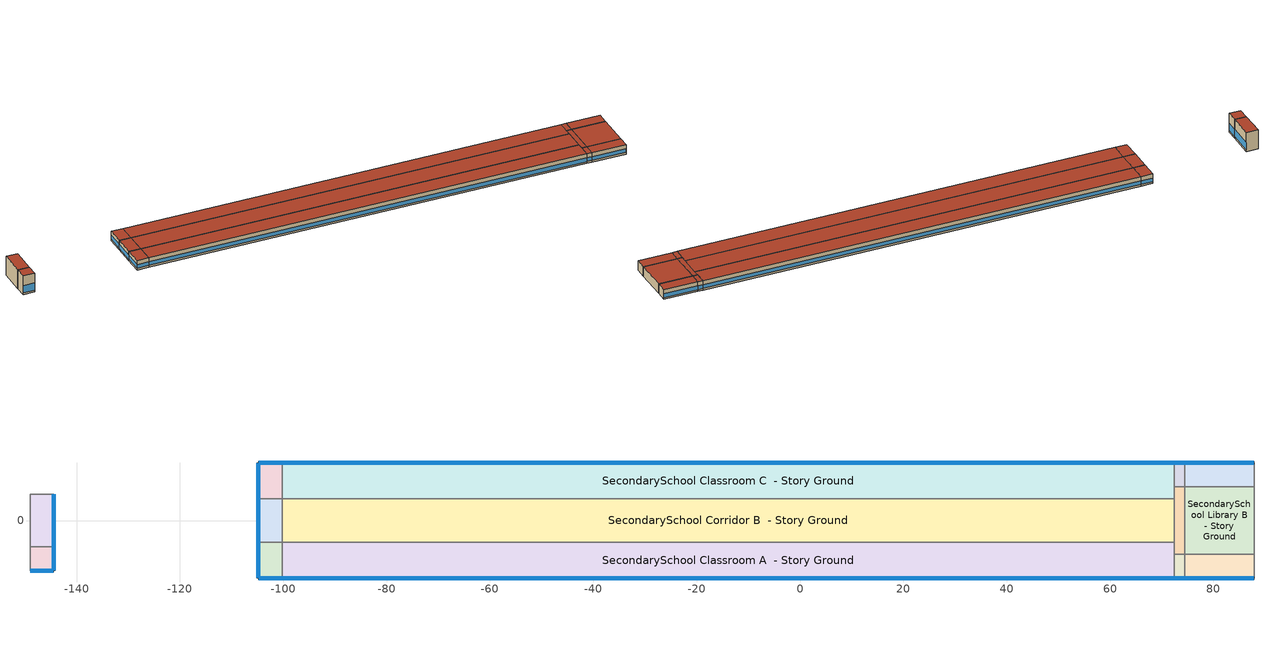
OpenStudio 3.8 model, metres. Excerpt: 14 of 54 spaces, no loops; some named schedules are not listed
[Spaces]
SecondarySchool Classroom A end_a - Story Ground
 floor ground (Foundation F 126 Perim 1151 Area 317): -104.82,-11.15 -104.82,-4.21 -100.24,-4.21 -100.24,-11.15 z0
 wall outside: -104.82,-4.21 -104.82,-11.15 -100.24,-11.15 z0:3.96
 wall to SecondarySchool Corridor B end_a - Story Ground: -100.24,-4.21 -104.82,-4.21 z0:3.96
 wall to SecondarySchool Classroom A  - Story Ground: -100.24,-11.15 -100.24,-4.21 z0:3.96
 window (Window U-0.75 SHGC 0.48): -104.79,-11.15 -100.27,-11.15 / -104.82,-4.24 -104.82,-11.12 z0.76:2.28
 roof outside: -100.24,-11.15 -100.24,-4.21 -104.82,-4.21 -104.82,-11.15 z3.96
SecondarySchool Corridor B end_a - Story Ground
 floor ground (Foundation F 126 Perim 843 Area 3853): -104.82,-4.21 -104.82,4.21 -100.24,4.21 -100.24,-4.21 z0
 wall outside: -104.82,4.21 -104.82,-4.21 z0:3.96
 wall to SecondarySchool Classroom C end_a - Story Ground: -100.24,4.21 -104.82,4.21 z0:3.96
 wall to SecondarySchool Corridor B  - Story Ground: -100.24,-4.21 -100.24,4.21 z0:3.96
 window (Window U-0.75 SHGC 0.48): -104.82,4.19 -104.82,-4.19 z0.76:2.28
 roof outside: -100.24,-4.21 -100.24,4.21 -104.82,4.21 -104.82,-4.21 z3.96
SecondarySchool Classroom C end_a - Story Ground
 floor ground (Foundation F 126 Perim 1151 Area 317): -104.82,4.21 -104.82,11.15 -100.24,11.15 -100.24,4.21 z0
 wall outside: -100.24,11.15 -104.82,11.15 -104.82,4.21 z0:3.96
 wall to SecondarySchool Classroom C  - Story Ground: -100.24,4.21 -100.24,11.15 z0:3.96
 window (Window U-0.75 SHGC 0.48): -104.82,11.12 -104.82,4.24 / -100.27,11.15 -104.79,11.15 z0.76:2.28
 roof outside: -100.24,4.21 -100.24,11.15 -104.82,11.15 -104.82,4.21 z3.96
SecondarySchool Classroom A  - Story Ground
 floor ground (Foundation F 126 Perim 17268 Area 11974): -100.24,-11.15 -100.24,-4.21 72.44,-4.21 72.44,-11.15 z0
 wall outside: -100.24,-11.15 72.44,-11.15 z0:3.96
 wall to SecondarySchool Corridor B  - Story Ground: 72.44,-4.21 -100.24,-4.21 z0:3.96
 wall to SecondarySchool Mechanical A  - Story Ground: 72.44,-11.15 72.44,-6.58 z0:3.96
 wall to SecondarySchool Mechanical B  - Story Ground: 72.44,-6.58 72.44,-4.21 z0:3.96
 window (Window U-0.75 SHGC 0.48): -100.22,-11.15 72.41,-11.15 z0.76:2.27
 roof outside: 72.44,-11.15 72.44,-4.21 -100.24,-4.21 -100.24,-11.15 z3.96
SecondarySchool Corridor B  - Story Ground
 floor ground (Foundation F 126 Perim 0 Area 145535): -100.24,-4.21 -100.24,4.21 72.44,4.21 72.44,-4.21 z0
 wall to SecondarySchool Classroom C  - Story Ground: 72.44,4.21 -100.24,4.21 z0:3.96
 wall to SecondarySchool Mechanical B  - Story Ground: 72.44,-4.21 72.44,4.21 z0:3.96
 roof outside: 72.44,-4.21 72.44,4.21 -100.24,4.21 -100.24,-4.21 z3.96
SecondarySchool Classroom C  - Story Ground
 floor ground (Foundation F 126 Perim 17268 Area 11974): -100.24,4.21 -100.24,11.15 72.44,11.15 72.44,4.21 z0
 wall outside: 72.44,11.15 -100.24,11.15 z0:3.96
 wall to SecondarySchool Mechanical B  - Story Ground: 72.44,4.21 72.44,6.58 z0:3.96
 wall to SecondarySchool Mechanical C  - Story Ground: 72.44,6.58 72.44,11.15 z0:3.96
 window (Window U-0.75 SHGC 0.48): 72.41,11.15 -100.22,11.15 z0.76:2.27
 roof outside: 72.44,4.21 72.44,11.15 -100.24,11.15 -100.24,4.21 z3.96
SecondarySchool Mechanical A  - Story Ground
 floor ground (Foundation F 126 Perim 20 Area 915): 72.44,-11.15 72.44,-6.58 74.44,-6.58 74.44,-11.15 z0
 wall outside: 72.44,-11.15 74.44,-11.15 z0:3.96
 wall to SecondarySchool Mechanical B  - Story Ground: 74.44,-6.58 72.44,-6.58 z0:3.96
 wall to SecondarySchool Library A  - Story Ground: 74.44,-11.15 74.44,-6.58 z0:3.96
 window (Window U-0.75 SHGC 0.48): 72.46,-11.15 74.42,-11.15 z0.76:2.31
 roof outside: 74.44,-11.15 74.44,-6.58 72.44,-6.58 72.44,-11.15 z3.96
SecondarySchool Mechanical B  - Story Ground
 floor ground (Foundation F 126 Perim 0 Area 2633): 72.44,-6.58 72.44,6.58 74.44,6.58 74.44,-6.58 z0
 wall to SecondarySchool Mechanical C  - Story Ground: 74.44,6.58 72.44,6.58 z0:3.96
 wall to SecondarySchool Library B  - Story Ground: 74.44,-6.58 74.44,6.58 z0:3.96
 roof outside: 74.44,-6.58 74.44,6.58 72.44,6.58 72.44,-6.58 z3.96
SecondarySchool Mechanical C  - Story Ground
 floor ground (Foundation F 126 Perim 20 Area 915): 72.44,6.58 72.44,11.15 74.44,11.15 74.44,6.58 z0
 wall outside: 74.44,11.15 72.44,11.15 z0:3.96
 wall to SecondarySchool Library C  - Story Ground: 74.44,6.58 74.44,11.15 z0:3.96
 window (Window U-0.75 SHGC 0.48): 74.42,11.15 72.46,11.15 z0.76:2.31
 roof outside: 74.44,6.58 74.44,11.15 72.44,11.15 72.44,6.58 z3.96
SecondarySchool Library A  - Story Ground
 floor ground (Foundation F 126 Perim 1341 Area 613): 74.44,-11.15 74.44,-6.58 87.85,-6.58 87.85,-11.15 z0
 wall outside: 74.44,-11.15 87.85,-11.15 z0:3.96
 wall to SecondarySchool Library B  - Story Ground: 87.85,-6.58 74.44,-6.58 z0:3.96
 wall to SecondarySchool Office A  - Story Ground: 87.85,-11.15 87.85,-6.58 z0:3.96
 window (Window U-0.75 SHGC 0.48): 74.47,-11.15 87.82,-11.15 z0.76:2.27
 roof outside: 87.85,-11.15 87.85,-6.58 74.44,-6.58 74.44,-11.15 z3.96
SecondarySchool Library B  - Story Ground
 floor ground (Foundation F 126 Perim 0 Area 17632): 74.44,-6.58 74.44,6.58 87.85,6.58 87.85,-6.58 z0
 wall to SecondarySchool Library C  - Story Ground: 87.85,6.58 74.44,6.58 z0:3.96
 wall to SecondarySchool Office B  - Story Ground: 87.85,-6.58 87.85,6.58 z0:3.96
 roof outside: 87.85,-6.58 87.85,6.58 74.44,6.58 74.44,-6.58 z3.96
SecondarySchool Library C  - Story Ground
 floor ground (Foundation F 126 Perim 1341 Area 613): 74.44,6.58 74.44,11.15 87.85,11.15 87.85,6.58 z0
 wall outside: 87.85,11.15 74.44,11.15 z0:3.96
 wall to SecondarySchool Office C  - Story Ground: 87.85,6.58 87.85,11.15 z0:3.96
 window (Window U-0.75 SHGC 0.48): 87.82,11.15 74.47,11.15 z0.76:2.27
 roof outside: 87.85,6.58 87.85,11.15 74.44,11.15 74.44,6.58 z3.96
SecondarySchool Gym - audience A end_b - Story Ground
 floor ground (Foundation F 126 Perim 914 Area 209): -149.01,-9.68 -149.01,-5.1 -144.44,-5.1 -144.44,-9.68 z0
 wall outside: -149.01,-9.68 -144.44,-9.68 -144.44,-5.1 z0:7.92
 wall to SecondarySchool Gym - audience A  - Story Ground: -149.01,-5.1 -149.01,-9.68 z0:7.92
 wall to SecondarySchool Gym - audience B end_b - Story Ground: -144.44,-5.1 -149.01,-5.1 z0:7.92
 window (Window U-0.75 SHGC 0.48): -144.44,-9.65 -144.44,-5.13 / -148.99,-9.68 -144.47,-9.68 z0.76:3.81
 roof outside: -144.44,-9.68 -144.44,-5.1 -149.01,-5.1 -149.01,-9.68 z7.92
SecondarySchool Gym - audience B end_b - Story Ground
 floor ground (Foundation F 126 Perim 1021 Area 4667): -149.01,-5.1 -149.01,5.1 -144.44,5.1 -144.44,-5.1 z0
 wall outside: -144.44,-5.1 -144.44,5.1 z0:7.92
 wall to SecondarySchool Gym - audience B  - Story Ground: -149.01,5.1 -149.01,-5.1 z0:7.92
 wall to SecondarySchool Gym - audience C end_b - Story Ground: -144.44,5.1 -149.01,5.1 z0:7.92
 window (Window U-0.75 SHGC 0.48): -144.44,-5.08 -144.44,5.08 z0.76:3.79
 roof outside: -144.44,-5.1 -144.44,5.1 -149.01,5.1 -149.01,-5.1 z7.92
[Site]
Tulip City_MI_USA: Latitude {deg}=42.75; Longitude {deg}=-86.1; Time Zone {hr}=-5; Elevation {m}=210; Terrain=City
[Site:WaterMainsTemperature]
Calculation Method=Correlation; Annual Average Outdoor Air Temperature {C}=9.83167; Maximum Difference In Monthly Average Outdoor Air Temperatures {deltaC}=25.65
[SizingPeriod:DesignDay] Barometric Pressure {Pa}=98828; Rain Indicator=No; Snow Indicator=No; Day of Month=21; Daylight Saving Time Indicator=No; Humidity Condition Type=Wetbulb; Dry-Bulb Temperature Range Modifier Type=DefaultMultipliers
Name | Maximum Dry-Bulb Temperature {C} | Daily Dry-Bulb Temperature Range {deltaC} | Wind Speed {m/s} | Wind Direction {deg} | Month | Day Type | Wetbulb or DewPoint at Maximum Dry-Bulb {C} | Solar Model Indicator | ASHRAE Clear Sky Optical Depth for Beam Irradiance | ASHRAE Clear Sky Optical Depth for Diffuse Irradiance | Sky Clearness
Tulip City Ann Clg .4% Condns DB=>MWB 1 | 31.3 | 10.3 | 5.2 | 220 | 7 | SummerDesignDay | 22.9 | ASHRAETau | 0.407 | 2.241
Tulip City Ann Clg .4% Condns WB=>MDB 1 | 29 | 10.3 | 5.2 | 220 | 7 | SummerDesignDay | 24.5 | ASHRAETau | 0.407 | 2.241
Tulip City Ann Htg 99.6% Condns DB 1 | -13.8 | 0 | 3 | 160 | 1 | WinterDesignDay | -13.8 | ASHRAEClearSky |  |  | 0
Tulip City August .4% Condns DB=>MCWB 1 | 32.5 | 10.2 | 5.2 | 220 | 8 | SummerDesignDay | 23.9 | ASHRAETau | 0.415 | 2.254
[ClimateZones]
Climate Zone Institution Name 1=ASHRAE; Climate Zone Document Name 1=ANSI/ASHRAE Standard 169; Climate Zone Document Year 1=2006; Climate Zone Value 1=ASHRAE 169-2013-5A
[Building]
ComStock DOE Ref 1980-2004|SecondarySchool: Default Construction Set=ComStock DOE Ref 1980-2004 - SecSchl - ASHRAE 169-2013-5A; Default Schedule Set=Building Default Schedule Set; Standards Building Type=SecondarySchool
[Site:GroundTemperature:FCfactorMethod]
January Ground Temperature {C}=9.7; February Ground Temperature {C}=6; March Ground Temperature {C}=-2.2; April Ground Temperature {C}=-3.4; May Ground Temperature {C}=-4.2; June Ground Temperature {C}=2.7; July Ground Temperature {C}=7.5; August Ground Temperature {C}=13.7; September Ground Temperature {C}=18.6; October Ground Temperature {C}=22; November Ground Temperature {C}=20.7; December Ground Temperature {C}=16.5
[Construction:FfactorGroundFloor] F-Factor {W/m-K}=1.26344
Name | Area {m2} | PerimeterExposed {m}
Foundation F 126 Perim 1021 Area 4667 | 46.6728 | 10.2084
Foundation F 126 Perim 914 Area 209 | 20.9032 | 9.144
Foundation F 126 Perim 0 Area 17632 | 176.325 | 0
Foundation F 126 Perim 20 Area 915 | 9.15437 | 2.00227
Foundation F 126 Perim 0 Area 2633 | 26.3339 | 0
Foundation F 126 Perim 1341 Area 613 | 61.2953 | 13.4067
Foundation F 126 Perim 0 Area 145535 | 1455.35 | 0
Foundation F 126 Perim 17268 Area 11974 | 1197.4 | 172.684
Foundation F 126 Perim 1151 Area 317 | 31.7027 | 11.5061
Foundation F 126 Perim 843 Area 3853 | 38.5321 | 8.42784
[DefaultConstructionSet]
ComStock DOE Ref 1980-2004 - SecSchl - ASHRAE 169-2013-5A: Default Exterior Surface Constructions=Default Surface Constructions 1; Default Interior Surface Constructions=Default Surface Constructions 2; Default Ground Contact Surface Constructions=Default Surface Constructions 3; Default Exterior SubSurface Constructions=Default Sub Surface Constructions 1; Default Interior SubSurface Constructions=Default Sub Surface Constructions 2; Interior Partition Construction=Typical Interior Partition
[DefaultSurfaceConstructions]
Name | Floor Construction | Wall Construction | Roof Ceiling Construction
Default Surface Constructions 1 | Typical Insulated Exterior Mass Floor | Typical Insulated Wood Framed Exterior Wall R-12.2 | Typical IEAD Roof R-18.87
Default Surface Constructions 2 | Typical Interior Floor | Typical Interior Wall | Typical Interior Ceiling
Default Surface Constructions 3 | Typical Insulated Carpeted 6in Slab Floor | Typical Insulated Basement Mass Wall R-10.0
[Construction]
Typical Insulated Exterior Mass Floor: Typical Insulation R-10.02, 4 in. Normalweight Concrete Floor, Typical Carpet Pad
Typical IEAD Roof R-18.87: Roof Membrane, Typical Insulation R-17.75, Metal Roof Surface
Typical Interior Floor: 100mm Normalweight concrete floor, CP02 CARPET PAD
Typical Interior Wall: G01 13mm gypsum board, G01 13mm gypsum board
Typical Interior Ceiling: CP02 CARPET PAD, 100mm Normalweight concrete floor
Typical Insulated Carpeted 6in Slab Floor: 6 in. Normalweight Concrete Floor, Typical Carpet Pad
Typical Insulated Basement Mass Wall R-10.0: Typical Insulation R-8.45, 8 in. Concrete Block Basement Wall
U 0.59 SHGC 0.39 Simple Glazing Window U-0.59 SHGC 0.39: U 0.59 SHGC 0.39 Simple Glazing U-0.59 SHGC 0.39
U 0.59 SHGC 0.39 Simple Glazing Window U-0.59 SHGC 0.39 1: U 0.59 SHGC 0.39 Simple Glazing U-0.59 SHGC 0.39 1
Typical Insulated Metal Door: F08 Metal surface, Typical Insulation R-10.02 1
U 0.88 SHGC 0.16 Sgl Ref-A-L Clr 6mm: REF A CLEAR LO 6MM
Typical Overhead Door: Typical Insulation R-10.02 1
Typical Interior Window: Clear 3mm
Typical Interior Door; Typical Interior Partition: G05 25mm wood
Typical Insulated Wood Framed Exterior Wall R-12.2: 25mm Stucco, 5/8 in. Gypsum Board, Typical Insulation R-10.02 1, 5/8 in. Gypsum Board
InteriorFurnishings 1: Std Wood 6inch 1
Window U-0.75 SHGC 0.48: Simple Glazing Double - No LowE - Tinted/Reflective - Aluminum
[Material:NoMass] Roughness=Smooth; Thermal Absorptance=0.9; Solar Absorptance=0.7
Name | Thermal Resistance {m2-K/W} | Visible Absorptance
Typical Insulation R-10.02; Typical Insulation R-10.02 1 | 1.76396 | 0.7
Typical Carpet Pad; CP02 CARPET PAD | 0.21648 | 0.8
Typical Insulation R-17.75 | 3.12608 | 0.7
Typical Insulation R-8.45 | 1.4881 | 0.7
[Material] Thermal Absorptance=0.9
Name | Roughness | Thickness {m} | Conductivity {W/m-K} | Density {kg/m3} | Specific Heat {J/kg-K} | Solar Absorptance | Visible Absorptance
4 in. Normalweight Concrete Floor | MediumRough | 0.1016 | 2.31 | 2322 | 832 | 0.7 | 0.7
25mm Stucco | Smooth | 0.0254 | 0.72 | 1856 | 840 | 0.7 | 0.7
5/8 in. Gypsum Board | MediumSmooth | 0.0159 | 0.16 | 800 | 1090 | 0.7 | 0.7
Roof Membrane | VeryRough | 0.0095 | 0.16 | 1121.29 | 1460 | 0.7 | 0.7
Metal Roof Surface; F08 Metal surface | Smooth | 0.0008 | 45.28 | 7824 | 500 | 0.7 | 0.7
100mm Normalweight concrete floor | MediumRough | 0.1016 | 2.31045 | 2322 | 832.557 | 0.7 | 0.7
G01 13mm gypsum board | Smooth | 0.0127 | 0.160031 | 800.001 | 1090.73 | 0.7 | 0.5
6 in. Normalweight Concrete Floor | MediumRough | 0.1524 | 2.31 | 2322 | 832 | 0.7 | 0.7
8 in. Concrete Block Basement Wall | MediumRough | 0.2032 | 1.326 | 1842 | 912 | 0.7 | 0.7
G05 25mm wood | MediumSmooth | 0.0254 | 0.15 | 608 | 1630 | 0.5 | 0.5
Std Wood 6inch 1 | MediumSmooth | 0.15 | 0.12 | 540 | 1210 | 0.7 | 0.7
[DefaultSubSurfaceConstructions]
Name | Fixed Window Construction | Operable Window Construction | Door Construction | Glass Door Construction | Overhead Door Construction | Tubular Daylight Dome Construction | Tubular Daylight Diffuser Construction
Default Sub Surface Constructions 1 | U 0.59 SHGC 0.39 Simple Glazing Window U-0.59 SHGC 0.39 | U 0.59 SHGC 0.39 Simple Glazing Window U-0.59 SHGC 0.39 1 | Typical Insulated Metal Door | U 0.88 SHGC 0.16 Sgl Ref-A-L Clr 6mm | Typical Overhead Door | Typical Interior Window | Typical Interior Window
Default Sub Surface Constructions 2 | Typical Interior Window | Typical Interior Window | Typical Interior Door
[WindowMaterial:SimpleGlazingSystem]
Name | U-Factor {W/m2-K} | Solar Heat Gain Coefficient | Visible Transmittance
U 0.59 SHGC 0.39 Simple Glazing U-0.59 SHGC 0.39; U 0.59 SHGC 0.39 Simple Glazing U-0.59 SHGC 0.39 1 | 3.35018 | 0.39 | 0.31
Simple Glazing Double - No LowE - Tinted/Reflective - Aluminum | 4.25302 | 0.484 | 0.411
[WindowMaterial:Glazing] Optical Data Type=SpectralAverage; Infrared Transmittance at Normal Incidence=0; Front Side Infrared Hemispherical Emissivity=0.84; Conductivity {W/m-K}=0.9; Dirt Correction Factor for Solar and Visible Transmittance=1; Solar Diffusing=No
Name | Thickness {m} | Solar Transmittance at Normal Incidence | Front Side Solar Reflectance at Normal Incidence | Back Side Solar Reflectance at Normal Incidence | Visible Transmittance at Normal Incidence | Front Side Visible Reflectance at Normal Incidence | Back Side Visible Reflectance at Normal Incidence | Back Side Infrared Hemispherical Emissivity
REF A CLEAR LO 6MM | 0.006 | 0.066 | 0.341 | 0.493 | 0.08 | 0.41 | 0.37 | 0.4
Clear 3mm | 0.003 | 0.837 | 0.075 | 0.075 | 0.898 | 0.081 | 0.081 | 0.84
[SpaceType] Standards Building Type=SecondarySchool
Name | Default Schedule Set | Design Specification Outdoor Air Object | Standards Space Type
SecondarySchool Mechanical - ComStock DOE Ref 1980-2004 | SecondarySchool Mechanical Schedule Set | SecondarySchool Mechanical Ventilation | Mechanical
SecondarySchool Library - ComStock DOE Ref 1980-2004 | SecondarySchool Library Schedule Set | SecondarySchool Library Ventilation | Library
SecondarySchool Gym - audience - ComStock DOE Ref 1980-2004 | SecondarySchool Gym - audience Schedule Set | SecondarySchool Gym - audience Ventilation | Gym - audience
SecondarySchool Corridor - ComStock DOE Ref 1980-2004 | SecondarySchool Corridor Schedule Set | SecondarySchool Corridor Ventilation | Corridor
SecondarySchool Classroom - ComStock DOE Ref 1980-2004 | SecondarySchool Classroom Schedule Set | SecondarySchool Classroom Ventilation | Classroom
[BuildingStory]
Story Ground: Nominal Z Coordinate {m}=0; Nominal Floor to Floor Height {m}=3.9624
[Space] Building Story=Story Ground
Name | Space Type | Thermal Zone | Design Specification Outdoor Air Object
SecondarySchool Classroom A end_a - Story Ground | SecondarySchool Classroom - ComStock DOE Ref 1980-2004 | Zone SecondarySchool Classroom A end_a - Story Ground | SecondarySchool Classroom Ventilation to per-area
SecondarySchool Corridor B end_a - Story Ground | SecondarySchool Corridor - ComStock DOE Ref 1980-2004 | Zone SecondarySchool Corridor B end_a - Story Ground | SecondarySchool Corridor Ventilation to per-area
SecondarySchool Classroom C end_a - Story Ground | SecondarySchool Classroom - ComStock DOE Ref 1980-2004 | Zone SecondarySchool Classroom C end_a - Story Ground | SecondarySchool Classroom Ventilation to per-area
SecondarySchool Classroom A  - Story Ground | SecondarySchool Classroom - ComStock DOE Ref 1980-2004 | Zone SecondarySchool Classroom A  - Story Ground | SecondarySchool Classroom Ventilation to per-area
SecondarySchool Corridor B  - Story Ground | SecondarySchool Corridor - ComStock DOE Ref 1980-2004 | Zone SecondarySchool Corridor B  - Story Ground | SecondarySchool Corridor Ventilation to per-area
SecondarySchool Classroom C  - Story Ground | SecondarySchool Classroom - ComStock DOE Ref 1980-2004 | Zone SecondarySchool Classroom C  - Story Ground | SecondarySchool Classroom Ventilation to per-area
SecondarySchool Mechanical A  - Story Ground | SecondarySchool Mechanical - ComStock DOE Ref 1980-2004 | Zone SecondarySchool Mechanical A  - Story Ground | SecondarySchool Mechanical Ventilation to per-area
SecondarySchool Mechanical B  - Story Ground | SecondarySchool Mechanical - ComStock DOE Ref 1980-2004 | Zone SecondarySchool Mechanical B  - Story Ground | SecondarySchool Mechanical Ventilation to per-area
SecondarySchool Mechanical C  - Story Ground | SecondarySchool Mechanical - ComStock DOE Ref 1980-2004 | Zone SecondarySchool Mechanical C  - Story Ground | SecondarySchool Mechanical Ventilation to per-area
SecondarySchool Library A  - Story Ground | SecondarySchool Library - ComStock DOE Ref 1980-2004 | Zone SecondarySchool Library A  - Story Ground | SecondarySchool Library Ventilation to per-area
SecondarySchool Library B  - Story Ground | SecondarySchool Library - ComStock DOE Ref 1980-2004 | Zone SecondarySchool Library B  - Story Ground | SecondarySchool Library Ventilation to per-area
SecondarySchool Library C  - Story Ground | SecondarySchool Library - ComStock DOE Ref 1980-2004 | Zone SecondarySchool Library C  - Story Ground | SecondarySchool Library Ventilation to per-area
SecondarySchool Gym - audience A end_b - Story Ground | SecondarySchool Gym - audience - ComStock DOE Ref 1980-2004 | Zone SecondarySchool Gym - audience A end_b - Story Ground | SecondarySchool Gym - audience Ventilation to per-area
SecondarySchool Gym - audience B end_b - Story Ground | SecondarySchool Gym - audience - ComStock DOE Ref 1980-2004 | Zone SecondarySchool Gym - audience B end_b - Story Ground | SecondarySchool Gym - audience Ventilation to per-area
[ThermalZone] Multiplier=1; Use Ideal Air Loads=No
Name | Thermostat
Zone SecondarySchool Classroom A end_a - Story Ground | SecondarySchool Classroom - ComStock DOE Ref 1980-2004 Thermostat 1
Zone SecondarySchool Corridor B end_a - Story Ground | SecondarySchool Corridor - ComStock DOE Ref 1980-2004 Thermostat 1
Zone SecondarySchool Classroom C end_a - Story Ground | SecondarySchool Classroom - ComStock DOE Ref 1980-2004 Thermostat 3
Zone SecondarySchool Classroom A  - Story Ground | SecondarySchool Classroom - ComStock DOE Ref 1980-2004 Thermostat
Zone SecondarySchool Corridor B  - Story Ground | SecondarySchool Corridor - ComStock DOE Ref 1980-2004 Thermostat
Zone SecondarySchool Classroom C  - Story Ground | SecondarySchool Classroom - ComStock DOE Ref 1980-2004 Thermostat 2
Zone SecondarySchool Mechanical A  - Story Ground | SecondarySchool Mechanical - ComStock DOE Ref 1980-2004 Thermostat
Zone SecondarySchool Mechanical B  - Story Ground | SecondarySchool Mechanical - ComStock DOE Ref 1980-2004 Thermostat 3
Zone SecondarySchool Mechanical C  - Story Ground | SecondarySchool Mechanical - ComStock DOE Ref 1980-2004 Thermostat 6
Zone SecondarySchool Library A  - Story Ground | SecondarySchool Library - ComStock DOE Ref 1980-2004 Thermostat
Zone SecondarySchool Library B  - Story Ground | SecondarySchool Library - ComStock DOE Ref 1980-2004 Thermostat 1
Zone SecondarySchool Library C  - Story Ground | SecondarySchool Library - ComStock DOE Ref 1980-2004 Thermostat 2
Zone SecondarySchool Gym - audience A end_b - Story Ground | SecondarySchool Gym - audience - ComStock DOE Ref 1980-2004 Thermostat 1
Zone SecondarySchool Gym - audience B end_b - Story Ground | SecondarySchool Gym - audience - ComStock DOE Ref 1980-2004 Thermostat 3
[People:Definition] Number of People Calculation Method=People/Area; Fraction Radiant=0.3
Name | People per Space Floor Area {person/m2}
SecondarySchool Classroom People Definition | 0.249938
SecondarySchool Corridor People Definition | 0.100212
SecondarySchool Gym - audience People Definition | 0.300313
SecondarySchool Library People Definition | 0.229702
SecondarySchool Mechanical People Definition | 0.0100104
[People] Work Efficiency Schedule=Work Efficiency Schedule; Clothing Insulation Schedule=Clothing Schedule; Air Velocity Schedule=Air Velocity Schedule; Multiplier=1
Name | People Definition | Space or SpaceType
SecondarySchool Classroom People | SecondarySchool Classroom People Definition | SecondarySchool Classroom - ComStock DOE Ref 1980-2004
SecondarySchool Corridor People | SecondarySchool Corridor People Definition | SecondarySchool Corridor - ComStock DOE Ref 1980-2004
SecondarySchool Gym - audience People | SecondarySchool Gym - audience People Definition | SecondarySchool Gym - audience - ComStock DOE Ref 1980-2004
SecondarySchool Library People | SecondarySchool Library People Definition | SecondarySchool Library - ComStock DOE Ref 1980-2004
SecondarySchool Mechanical People | SecondarySchool Mechanical People Definition | SecondarySchool Mechanical - ComStock DOE Ref 1980-2004
[Lights:Definition] Design Level Calculation Method=Watts/Area; Fraction Visible=0.2; Return Air Fraction=0
Name | Watts per Space Floor Area {W/m2} | Fraction Radiant
SecondarySchool Gym - audience - ComStock DOE Ref 1980-2004 General Lights Definition | 5.6062 | 0.465
SecondarySchool Corridor - ComStock DOE Ref 1980-2004 General Lights Definition | 2.3923 | 0.365
SecondarySchool Library - ComStock DOE Ref 1980-2004 General Lights Definition | 4.57857 | 0.365
SecondarySchool Library - ComStock DOE Ref 1980-2004 Task Lights Definition | 1.84947 | 0.165
SecondarySchool Mechanical - ComStock DOE Ref 1980-2004 General Lights Definition | 3.18713 | 0.365
SecondarySchool Mechanical - ComStock DOE Ref 1980-2004 Task Lights Definition | 0.504474 | 0.165
SecondarySchool Classroom - ComStock DOE Ref 1980-2004 General Lights Definition | 5.07458 | 0.365
[ElectricEquipment:Definition] Design Level Calculation Method=Watts/Area; Fraction Latent=0; Fraction Radiant=0.5; Fraction Lost=0
Name | Watts per Space Floor Area {W/m2}
SecondarySchool Classroom Elec Equip Definition | 2.29764
SecondarySchool Corridor Elec Equip Definition; SecondarySchool Gym - audience Elec Equip Definition; SecondarySchool Mechanical Elec Equip Definition | 0.850128
SecondarySchool Library Elec Equip Definition | 1.05692
[ElectricEquipment] Schedule=Education_School BLDG_EQUIP_EndUseData BPR Adjusted
Name | Electric Equipment Definition | Space or SpaceType
SecondarySchool Classroom Elec Equip | SecondarySchool Classroom Elec Equip Definition | SecondarySchool Classroom - ComStock DOE Ref 1980-2004
SecondarySchool Corridor Elec Equip | SecondarySchool Corridor Elec Equip Definition | SecondarySchool Corridor - ComStock DOE Ref 1980-2004
SecondarySchool Gym - audience Elec Equip | SecondarySchool Gym - audience Elec Equip Definition | SecondarySchool Gym - audience - ComStock DOE Ref 1980-2004
SecondarySchool Library Elec Equip | SecondarySchool Library Elec Equip Definition | SecondarySchool Library - ComStock DOE Ref 1980-2004
SecondarySchool Mechanical Elec Equip | SecondarySchool Mechanical Elec Equip Definition | SecondarySchool Mechanical - ComStock DOE Ref 1980-2004
[DesignSpecification:OutdoorAir] Outdoor Air Method=Sum
Name | Outdoor Air Flow per Person {m3/s-person} | Outdoor Air Flow per Floor Area {m3/s-m2} | Outdoor Air Flow Rate {m3/s} | Outdoor Air Flow Air Changes per Hour {1/hr}
SecondarySchool Classroom Ventilation; SecondarySchool Library Ventilation | 0.00799951
SecondarySchool Corridor Ventilation |  | 0.000508
SecondarySchool Gym - audience Ventilation | 0.00943895
SecondarySchool Mechanical Ventilation |  | 0.000254
SecondarySchool Classroom Ventilation to per-area | 0 | 0.00199938 | 0 | 0
SecondarySchool Corridor Ventilation to per-area | 0 | 0.000508 | 0 | 0
SecondarySchool Gym - audience Ventilation to per-area | 0 | 0.00283464 | 0 | 0
SecondarySchool Library Ventilation to per-area | 0 | 0.0018375 | 0 | 0
SecondarySchool Mechanical Ventilation to per-area | 0 | 0.000254 | 0 | 0
[DefaultScheduleSet]
Name | Number of People Schedule | People Activity Level Schedule | Lighting Schedule | Electric Equipment Schedule | Infiltration Schedule | Hours of Operation Schedule
SecondarySchool Classroom Schedule Set; SecondarySchool Corridor Schedule Set; SecondarySchool Library Schedule Set; SecondarySchool Mechanical Schedule Set | SecondarySchool Bldg Occ | SecondarySchool Activity | Education_School BLDG_LIGHT_EndUseData | Education_School BLDG_EQUIP_EndUseData | SecondarySchool Infil
SecondarySchool Gym - audience Schedule Set | SecondarySchool Gym Occ | SecondarySchool Activity | Education_School BLDG_LIGHT_EndUseData | Education_School BLDG_EQUIP_EndUseData | SecondarySchool Infil
Building Default Schedule Set |  |  |  |  |  | Building Hours of Operation NonResidential
[Exterior:Lights:Definition]
Name | Design Level {W}
Parking Areas and Drives Def (W/ft^2) | 0.0497494
Building Facades Def (W/ft^2) | 0.25
Main Entries Def (W/ft) | 30
Other Doors Def (W/ft) | 25
[Exterior:Lights] Schedule=Always On Discrete; Control Option=AstronomicalClock
Name | Exterior Lights Definition | Multiplier
Parking Areas and Drives | Parking Areas and Drives Def (W/ft^2) | 29548.9
Building Facades | Building Facades Def (W/ft^2) | 41238
Main Entries | Main Entries Def (W/ft) | 120
Other Doors | Other Doors Def (W/ft) | 73.5
[ThermostatSetpoint:DualSetpoint] Heating Setpoint Temperature Schedule=SecondarySchool HtgSetp; Cooling Setpoint Temperature Schedule=SecondarySchool ClgSetp
SecondarySchool Classroom - ComStock DOE Ref 1980-2004 Thermostat; SecondarySchool Classroom - ComStock DOE Ref 1980-2004 Thermostat 1; SecondarySchool Classroom - ComStock DOE Ref 1980-2004 Thermostat 2; SecondarySchool Classroom - ComStock DOE Ref 1980-2004 Thermostat 3; SecondarySchool Corridor - ComStock DOE Ref 1980-2004 Thermostat; SecondarySchool Corridor - ComStock DOE Ref 1980-2004 Thermostat 1; SecondarySchool Gym - audience - ComStock DOE Ref 1980-2004 Thermostat 1; SecondarySchool Gym - audience - ComStock DOE Ref 1980-2004 Thermostat 3; SecondarySchool Library - ComStock DOE Ref 1980-2004 Thermostat; SecondarySchool Library - ComStock DOE Ref 1980-2004 Thermostat 1; SecondarySchool Library - ComStock DOE Ref 1980-2004 Thermostat 2; SecondarySchool Mechanical - ComStock DOE Ref 1980-2004 Thermostat; SecondarySchool Mechanical - ComStock DOE Ref 1980-2004 Thermostat 3; SecondarySchool Mechanical - ComStock DOE Ref 1980-2004 Thermostat 6
[InternalMass:Definition]
Internal Mass Definition 2: Construction=InteriorFurnishings 1; Design Level Calculation Method=SurfaceArea/Area; Surface Area per Space Floor Area=2
[InternalMass] Internal Mass Definition=Internal Mass Definition 2; Multiplier=1
Name | Space or SpaceType
SecondarySchool Library B  - Story Ground Mass | SecondarySchool Library B  - Story Ground
SecondarySchool Gym - audience B end_b - Story Ground Mass | SecondarySchool Gym - audience B end_b - Story Ground
SecondarySchool Mechanical C  - Story Ground Mass | SecondarySchool Mechanical C  - Story Ground
SecondarySchool Mechanical B  - Story Ground Mass | SecondarySchool Mechanical B  - Story Ground
SecondarySchool Library A  - Story Ground Mass | SecondarySchool Library A  - Story Ground
SecondarySchool Corridor B  - Story Ground Mass | SecondarySchool Corridor B  - Story Ground
SecondarySchool Classroom A  - Story Ground Mass | SecondarySchool Classroom A  - Story Ground
SecondarySchool Classroom C end_a - Story Ground Mass | SecondarySchool Classroom C end_a - Story Ground
SecondarySchool Corridor B end_a - Story Ground Mass | SecondarySchool Corridor B end_a - Story Ground
SecondarySchool Gym - audience A end_b - Story Ground Mass | SecondarySchool Gym - audience A end_b - Story Ground
SecondarySchool Classroom C  - Story Ground Mass | SecondarySchool Classroom C  - Story Ground
SecondarySchool Classroom A end_a - Story Ground Mass | SecondarySchool Classroom A end_a - Story Ground
SecondarySchool Library C  - Story Ground Mass | SecondarySchool Library C  - Story Ground
SecondarySchool Mechanical A  - Story Ground Mass | SecondarySchool Mechanical A  - Story Ground
[Lights] Schedule=Education_School BLDG_LIGHT_EndUseData BPR Adjusted; Fraction Replaceable=1
Name | Lights Definition | Space or SpaceType
SecondarySchool Gym - audience - ComStock DOE Ref 1980-2004 General Lighting | SecondarySchool Gym - audience - ComStock DOE Ref 1980-2004 General Lights Definition | SecondarySchool Gym - audience - ComStock DOE Ref 1980-2004
SecondarySchool Corridor - ComStock DOE Ref 1980-2004 General Lighting | SecondarySchool Corridor - ComStock DOE Ref 1980-2004 General Lights Definition | SecondarySchool Corridor - ComStock DOE Ref 1980-2004
SecondarySchool Library - ComStock DOE Ref 1980-2004 General Lighting | SecondarySchool Library - ComStock DOE Ref 1980-2004 General Lights Definition | SecondarySchool Library - ComStock DOE Ref 1980-2004
SecondarySchool Library - ComStock DOE Ref 1980-2004 Task Lighting | SecondarySchool Library - ComStock DOE Ref 1980-2004 Task Lights Definition | SecondarySchool Library - ComStock DOE Ref 1980-2004
SecondarySchool Mechanical - ComStock DOE Ref 1980-2004 General Lighting | SecondarySchool Mechanical - ComStock DOE Ref 1980-2004 General Lights Definition | SecondarySchool Mechanical - ComStock DOE Ref 1980-2004
SecondarySchool Mechanical - ComStock DOE Ref 1980-2004 Task Lighting | SecondarySchool Mechanical - ComStock DOE Ref 1980-2004 Task Lights Definition | SecondarySchool Mechanical - ComStock DOE Ref 1980-2004
SecondarySchool Classroom - ComStock DOE Ref 1980-2004 General Lighting | SecondarySchool Classroom - ComStock DOE Ref 1980-2004 General Lights Definition | SecondarySchool Classroom - ComStock DOE Ref 1980-2004
[SpaceInfiltration:DesignFlowRate] Design Flow Rate Calculation Method=Flow/ExteriorArea; Flow per Exterior Surface Area {m3/s-m2}=0.000619923; Velocity Term Coefficient=0
Name | Space or SpaceType | Schedule | Constant Term Coefficient | Temperature Term Coefficient | Velocity Squared Term Coefficient
SecondarySchool Library B  - Story Ground HVAC On Infiltration | SecondarySchool Library B  - Story Ground | Infiltration HVAC On Schedule | 0.1019 | 0.0077 | 0.0877
SecondarySchool Library B  - Story Ground HVAC Off Infiltration | SecondarySchool Library B  - Story Ground | Infiltration HVAC Off Schedule | 0 | 0.0156 | 0.105
SecondarySchool Gym - audience B end_b - Story Ground HVAC On Infiltration | SecondarySchool Gym - audience B end_b - Story Ground | Infiltration HVAC On Schedule | 0.1019 | 0.0077 | 0.0877
SecondarySchool Gym - audience B end_b - Story Ground HVAC Off Infiltration | SecondarySchool Gym - audience B end_b - Story Ground | Infiltration HVAC Off Schedule | 0 | 0.0156 | 0.105
SecondarySchool Mechanical C  - Story Ground HVAC On Infiltration | SecondarySchool Mechanical C  - Story Ground | Infiltration HVAC On Schedule | 0.1019 | 0.0077 | 0.0877
SecondarySchool Mechanical C  - Story Ground HVAC Off Infiltration | SecondarySchool Mechanical C  - Story Ground | Infiltration HVAC Off Schedule | 0 | 0.0156 | 0.105
SecondarySchool Mechanical B  - Story Ground HVAC On Infiltration | SecondarySchool Mechanical B  - Story Ground | Infiltration HVAC On Schedule | 0.1019 | 0.0077 | 0.0877
SecondarySchool Mechanical B  - Story Ground HVAC Off Infiltration | SecondarySchool Mechanical B  - Story Ground | Infiltration HVAC Off Schedule | 0 | 0.0156 | 0.105
SecondarySchool Library A  - Story Ground HVAC On Infiltration | SecondarySchool Library A  - Story Ground | Infiltration HVAC On Schedule | 0.1019 | 0.0077 | 0.0877
SecondarySchool Library A  - Story Ground HVAC Off Infiltration | SecondarySchool Library A  - Story Ground | Infiltration HVAC Off Schedule | 0 | 0.0156 | 0.105
SecondarySchool Corridor B  - Story Ground HVAC On Infiltration | SecondarySchool Corridor B  - Story Ground | Infiltration HVAC On Schedule | 0.1019 | 0.0077 | 0.0877
SecondarySchool Corridor B  - Story Ground HVAC Off Infiltration | SecondarySchool Corridor B  - Story Ground | Infiltration HVAC Off Schedule | 0 | 0.0156 | 0.105
SecondarySchool Classroom A  - Story Ground HVAC On Infiltration | SecondarySchool Classroom A  - Story Ground | Infiltration HVAC On Schedule | 0.1019 | 0.0077 | 0.0877
SecondarySchool Classroom A  - Story Ground HVAC Off Infiltration | SecondarySchool Classroom A  - Story Ground | Infiltration HVAC Off Schedule | 0 | 0.0156 | 0.105
SecondarySchool Classroom C end_a - Story Ground HVAC On Infiltration | SecondarySchool Classroom C end_a - Story Ground | Infiltration HVAC On Schedule | 0.1019 | 0.0077 | 0.0877
SecondarySchool Classroom C end_a - Story Ground HVAC Off Infiltration | SecondarySchool Classroom C end_a - Story Ground | Infiltration HVAC Off Schedule | 0 | 0.0156 | 0.105
SecondarySchool Corridor B end_a - Story Ground HVAC On Infiltration | SecondarySchool Corridor B end_a - Story Ground | Infiltration HVAC On Schedule | 0.1019 | 0.0077 | 0.0877
SecondarySchool Corridor B end_a - Story Ground HVAC Off Infiltration | SecondarySchool Corridor B end_a - Story Ground | Infiltration HVAC Off Schedule | 0 | 0.0156 | 0.105
SecondarySchool Gym - audience A end_b - Story Ground HVAC On Infiltration | SecondarySchool Gym - audience A end_b - Story Ground | Infiltration HVAC On Schedule | 0.1019 | 0.0077 | 0.0877
SecondarySchool Gym - audience A end_b - Story Ground HVAC Off Infiltration | SecondarySchool Gym - audience A end_b - Story Ground | Infiltration HVAC Off Schedule | 0 | 0.0156 | 0.105
SecondarySchool Classroom C  - Story Ground HVAC On Infiltration | SecondarySchool Classroom C  - Story Ground | Infiltration HVAC On Schedule | 0.1019 | 0.0077 | 0.0877
SecondarySchool Classroom C  - Story Ground HVAC Off Infiltration | SecondarySchool Classroom C  - Story Ground | Infiltration HVAC Off Schedule | 0 | 0.0156 | 0.105
SecondarySchool Classroom A end_a - Story Ground HVAC On Infiltration | SecondarySchool Classroom A end_a - Story Ground | Infiltration HVAC On Schedule | 0.1019 | 0.0077 | 0.0877
SecondarySchool Classroom A end_a - Story Ground HVAC Off Infiltration | SecondarySchool Classroom A end_a - Story Ground | Infiltration HVAC Off Schedule | 0 | 0.0156 | 0.105
SecondarySchool Library C  - Story Ground HVAC On Infiltration | SecondarySchool Library C  - Story Ground | Infiltration HVAC On Schedule | 0.1019 | 0.0077 | 0.0877
SecondarySchool Library C  - Story Ground HVAC Off Infiltration | SecondarySchool Library C  - Story Ground | Infiltration HVAC Off Schedule | 0 | 0.0156 | 0.105
SecondarySchool Mechanical A  - Story Ground HVAC On Infiltration | SecondarySchool Mechanical A  - Story Ground | Infiltration HVAC On Schedule | 0.1019 | 0.0077 | 0.0877
SecondarySchool Mechanical A  - Story Ground HVAC Off Infiltration | SecondarySchool Mechanical A  - Story Ground | Infiltration HVAC Off Schedule | 0 | 0.0156 | 0.105
[Schedule:Ruleset]
SecondarySchool Bldg Occ: Default Day Schedule=SecondarySchool Bldg Occ Default; Summer Design Day Schedule=SecondarySchool Bldg Occ Summer Design Day; Winter Design Day Schedule=SecondarySchool Bldg Occ Winter Design Day
[Schedule:Day]
SecondarySchool Activity Default: Average, 24, 0, 120
SecondarySchool Activity Winter Design Day; SecondarySchool Activity Summer Design Day: 24, 0, 120
Education_School BLDG_LIGHT_EndUseData Default: Average, 0, 15, 0.121836, 0, 30, 0.121822, 0, 45, 0.121809, 1, 0, 0.121795, 1, 15, 0.121781, 1, 30, 0.121767, 1, 45, 0.121753, 2, 0, 0.121903, 2, 15, 0.122052, 2, 30, 0.122201, 2, 45, 0.122351, 3, 0, 0.122408, 3, 15, 0.122465, 3, 30, 0.122523, 3, 45, 0.12258, 4, 0, 0.126927, 4, 15, 0.131274, 4, 30, 0.135621, 4, 45, 0.139968, 5, 0, 0.162379, 5, 15, 0.18479, 5, 30, 0.207201, 5, 45, 0.229612, 6, 0, 0.281036, 6, 15, 0.332461, 6, 30, 0.383885, 6, 45, 0.43531, 7, 0, 0.475502, 7, 15, 0.515694, 7, 30, 0.555886, 7, 45, 0.596078, 8, 0, 0.599436, 8, 15, 0.602794, 8, 30, 0.606152, 8, 45, 0.609511, 8, 52, 0.65674, 9, 0, 0.641705, 9, 15, 0.640612, 9, 30, 0.63952, 9, 45, 0.638427, 10, 0, 0.637335, 10, 15, 0.628809, 10, 30, 0.620283, 10, 45, 0.611757, 11, 0, 0.603231, 11, 15, 0.58861, 11, 30, 0.573989, 11, 45, 0.559368, 12, 0, 0.544746, 12, 15, 0.521564, 12, 30, 0.498381, 12, 45, 0.475199, 13, 0, 0.452016, 13, 7, 0.40777, 13, 15, 0.286336, 13, 30, 0.275833, 13, 45, 0.26533, 14, 0, 0.254827, 14, 15, 0.244324, 14, 30, 0.22977, 14, 45, 0.215216, 15, 0, 0.200661, 15, 15, 0.186107, 15, 30, 0.170527, 15, 45, 0.154947, 16, 0, 0.139366, 16, 15, 0.123786, 16, 30, 0.123508, 16, 45, 0.123231, 17, 0, 0.122953, 17, 15, 0.122676, 17, 30, 0.122637, 17, 45, 0.122598, 18, 0, 0.122559, 18, 15, 0.12252, 18, 30, 0.122419, 18, 45, 0.122317, 19, 0, 0.122215, 19, 15, 0.122113, 19, 30, 0.122099, 19, 45, 0.122085, 20, 0, 0.122071, 20, 15, 0.122057, 20, 30, 0.122044, 20, 45, 0.12203, 21, 0, 0.122016, 21, 15, 0.122002, 21, 30, 0.121988, 21, 45, 0.121974, 22, 0, 0.121961, 22, 15, 0.121947, 22, 30, 0.121933, 22, 45, 0.121919, 23, 0, 0.121905, 23, 15, 0.121891, 23, 30, 0.121878, 23, 45, 0.121864, 24, 0, 0.12185
Education_School BLDG_LIGHT_EndUseData Summer Design Day; Education_School BLDG_EQUIP_EndUseData Summer Design Day: 24, 0, 1
Education_School BLDG_LIGHT_EndUseData Winter Design Day; Education_School BLDG_EQUIP_EndUseData Winter Design Day; SecondarySchool Bldg Occ Winter Design Day: 24, 0, 0
Education_School BLDG_EQUIP_EndUseData Default: Average, 0, 15, 0.303385, 0, 30, 0.302804, 0, 45, 0.302223, 1, 0, 0.301642, 1, 15, 0.301062, 1, 30, 0.300481, 1, 45, 0.2999, 2, 0, 0.290225, 2, 15, 0.28055, 2, 30, 0.270875, 2, 45, 0.2612, 3, 0, 0.25845, 3, 15, 0.2557, 3, 30, 0.25295, 3, 45, 0.2502, 4, 0, 0.258075, 4, 15, 0.26595, 4, 30, 0.273825, 4, 45, 0.2817, 5, 0, 0.302125, 5, 15, 0.32255, 5, 30, 0.342975, 5, 45, 0.3634, 6, 0, 0.4, 6, 15, 0.4366, 6, 30, 0.4732, 6, 45, 0.5098, 7, 0, 0.550475, 7, 15, 0.59115, 7, 30, 0.631825, 7, 45, 0.6725, 8, 0, 0.709, 8, 15, 0.7455, 8, 30, 0.782, 8, 45, 0.8185, 8, 52, 0.8745, 9, 0, 0.9291, 9, 15, 0.9331, 9, 30, 0.9371, 9, 45, 0.9411, 10, 0, 0.9451, 10, 15, 0.9482, 10, 30, 0.9513, 10, 45, 0.9544, 11, 0, 0.9575, 11, 15, 0.951175, 11, 30, 0.94485, 11, 45, 0.938525, 12, 0, 0.9322, 12, 15, 0.9106, 12, 30, 0.889, 12, 45, 0.8674, 13, 0, 0.8458, 13, 7, 0.6973, 13, 15, 0.43, 13, 30, 0.41015, 13, 45, 0.3903, 14, 0, 0.37045, 14, 15, 0.3506, 14, 30, 0.340475, 14, 45, 0.33035, 15, 0, 0.320225, 15, 15, 0.3101, 15, 30, 0.30635, 15, 45, 0.3026, 16, 0, 0.29885, 16, 15, 0.2951, 16, 30, 0.295187, 16, 45, 0.295275, 17, 0, 0.295362, 17, 15, 0.29545, 17, 30, 0.286262, 17, 45, 0.277075, 18, 0, 0.267888, 18, 15, 0.2587, 18, 30, 0.272775, 18, 45, 0.28685, 19, 0, 0.300925, 19, 15, 0.315, 19, 30, 0.314419, 19, 45, 0.313838, 20, 0, 0.313258, 20, 15, 0.312677, 20, 30, 0.312096, 20, 45, 0.311515, 21, 0, 0.310935, 21, 15, 0.310354, 21, 30, 0.309773, 21, 45, 0.309192, 22, 0, 0.308612, 22, 15, 0.308031, 22, 30, 0.30745, 22, 45, 0.306869, 23, 0, 0.306288, 23, 15, 0.305708, 23, 30, 0.305127, 23, 45, 0.304546, 24, 0, 0.303965
SecondarySchool Bldg Occ Default: Average, 5, 15, 0, 5, 30, 0.04375, 5, 45, 0.0875, 6, 0, 0.13125, 6, 15, 0.175, 6, 30, 0.21875, 6, 45, 0.2625, 7, 0, 0.30625, 7, 15, 0.35, 7, 30, 0.39375, 7, 45, 0.4375, 8, 0, 0.48125, 8, 15, 0.525, 8, 30, 0.56875, 8, 45, 0.6125, 9, 0, 0.65625, 9, 15, 0.7, 10, 30, 0.7, 10, 45, 0.59, 11, 0, 0.48, 11, 15, 0.37, 11, 30, 0.26, 11, 45, 0.15, 13, 15, 0.15, 13, 30, 0.1375, 13, 45, 0.125, 14, 0, 0.1125, 14, 15, 0.1, 14, 30, 0.0875, 14, 45, 0.075, 15, 0, 0.0625, 15, 15, 0.05, 15, 30, 0.0375, 15, 45, 0.025, 16, 0, 0.0125, 16, 15, 0, 24, 0, 0
SecondarySchool Bldg Occ Summer Design Day: 8, 0, 0, 21, 0, 0.15, 24, 0, 0
[Schedule:Rule]
Schedule Rule 8: Schedule Ruleset=Education_School BLDG_LIGHT_EndUseData; Rule Order=7; Day Schedule=Education_School BLDG_LIGHT_EndUseData Sat Day; Apply Saturday=Yes; Date Specification Type=DateRange; Start Month=1; Start Day=1; End Month=6; End Day=16
Schedule Rule 9: Schedule Ruleset=Education_School BLDG_LIGHT_EndUseData; Rule Order=6; Day Schedule=Education_School BLDG_LIGHT_EndUseData Sat Day 1; Apply Saturday=Yes; Date Specification Type=DateRange; Start Month=6; Start Day=17; End Month=8; End Day=26
Schedule Rule 10: Schedule Ruleset=Education_School BLDG_LIGHT_EndUseData; Rule Order=5; Day Schedule=Education_School BLDG_LIGHT_EndUseData Sat Day 2; Apply Saturday=Yes; Date Specification Type=DateRange; Start Month=8; Start Day=27; End Month=12; End Day=31
Schedule Rule 11: Schedule Ruleset=Education_School BLDG_LIGHT_EndUseData; Rule Order=4; Day Schedule=Education_School BLDG_LIGHT_EndUseData Sun Day; Date Specification Type=DateRange; Start Month=1; Start Day=1; End Month=6; End Day=16; Apply Sunday=Yes
Schedule Rule 12: Schedule Ruleset=Education_School BLDG_LIGHT_EndUseData; Rule Order=3; Day Schedule=Education_School BLDG_LIGHT_EndUseData Sun Day 1; Date Specification Type=DateRange; Start Month=6; Start Day=17; End Month=8; End Day=26; Apply Sunday=Yes
Schedule Rule 13: Schedule Ruleset=Education_School BLDG_LIGHT_EndUseData; Rule Order=2; Day Schedule=Education_School BLDG_LIGHT_EndUseData Sun Day 2; Date Specification Type=DateRange; Start Month=8; Start Day=27; End Month=12; End Day=31; Apply Sunday=Yes
Schedule Rule 14: Schedule Ruleset=Education_School BLDG_LIGHT_EndUseData; Rule Order=1; Day Schedule=Education_School BLDG_LIGHT_EndUseData Wkdy Day; Date Specification Type=DateRange; Start Month=6; Start Day=17; End Month=8; End Day=26; Apply Monday=Yes; Apply Tuesday=Yes; Apply Wednesday=Yes; Apply Thursday=Yes; Apply Friday=Yes
Schedule Rule 15: Schedule Ruleset=Education_School BLDG_LIGHT_EndUseData; Rule Order=0; Day Schedule=Education_School BLDG_LIGHT_EndUseData Wkdy Day 1; Date Specification Type=DateRange; Start Month=8; Start Day=27; End Month=12; End Day=31; Apply Monday=Yes; Apply Tuesday=Yes; Apply Wednesday=Yes; Apply Thursday=Yes; Apply Friday=Yes
Schedule Rule 17: Schedule Ruleset=Education_School BLDG_EQUIP_EndUseData; Rule Order=4; Day Schedule=Education_School BLDG_EQUIP_EndUseData Wkdy Day; Date Specification Type=DateRange; Start Month=6; Start Day=17; End Month=8; End Day=26; Apply Monday=Yes; Apply Tuesday=Yes; Apply Wednesday=Yes; Apply Thursday=Yes; Apply Friday=Yes
Schedule Rule 18: Schedule Ruleset=Education_School BLDG_EQUIP_EndUseData; Rule Order=3; Day Schedule=Education_School BLDG_EQUIP_EndUseData Wkdy Day 1; Date Specification Type=DateRange; Start Month=8; Start Day=27; End Month=12; End Day=31; Apply Monday=Yes; Apply Tuesday=Yes; Apply Wednesday=Yes; Apply Thursday=Yes; Apply Friday=Yes
Schedule Rule 19: Schedule Ruleset=Education_School BLDG_EQUIP_EndUseData; Rule Order=2; Day Schedule=Education_School BLDG_EQUIP_EndUseData Wknd Day; Apply Saturday=Yes; Date Specification Type=DateRange; Start Month=1; Start Day=1; End Month=6; End Day=16; Apply Sunday=Yes
Schedule Rule 20: Schedule Ruleset=Education_School BLDG_EQUIP_EndUseData; Rule Order=1; Day Schedule=Education_School BLDG_EQUIP_EndUseData Wknd Day 1; Apply Saturday=Yes; Date Specification Type=DateRange; Start Month=6; Start Day=17; End Month=8; End Day=26; Apply Sunday=Yes
Schedule Rule 22: Schedule Ruleset=SecondarySchool Bldg Occ; Rule Order=4; Day Schedule=SecondarySchool Bldg Occ Wkdy Day; Date Specification Type=DateRange; Start Month=9; Start Day=1; End Month=12; End Day=31; Apply Monday=Yes; Apply Tuesday=Yes; Apply Wednesday=Yes; Apply Thursday=Yes; Apply Friday=Yes
Schedule Rule 23: Schedule Ruleset=SecondarySchool Bldg Occ; Rule Order=3; Day Schedule=SecondarySchool Bldg Occ Wkdy|SmrDsn Day; Date Specification Type=DateRange; Start Month=7; Start Day=1; End Month=9; End Day=1; Apply Monday=Yes; Apply Tuesday=Yes; Apply Wednesday=Yes; Apply Thursday=Yes; Apply Friday=Yes
Schedule Rule 24: Schedule Ruleset=SecondarySchool Bldg Occ; Rule Order=2; Day Schedule=SecondarySchool Bldg Occ Wknd Day; Apply Saturday=Yes; Date Specification Type=DateRange; Start Month=1; Start Day=1; End Month=6; End Day=30; Apply Sunday=Yes
Schedule Rule 25: Schedule Ruleset=SecondarySchool Bldg Occ; Rule Order=1; Day Schedule=SecondarySchool Bldg Occ Wknd Day 1; Apply Saturday=Yes; Date Specification Type=DateRange; Start Month=7; Start Day=1; End Month=9; End Day=1; Apply Sunday=Yes
Schedule Rule 26: Schedule Ruleset=SecondarySchool Bldg Occ; Rule Order=0; Day Schedule=SecondarySchool Bldg Occ Wknd Day 2; Apply Saturday=Yes; Date Specification Type=DateRange; Start Month=9; Start Day=1; End Month=12; End Day=31; Apply Sunday=Yes
autogen SecondarySchool Activity 0: Schedule Ruleset=SecondarySchool Activity; Rule Order=0; Day Schedule=autogen SecondarySchool Activity 0_day_sch; Apply Saturday=Yes; Date Specification Type=SpecificDates; Apply Sunday=Yes; Apply Monday=Yes; Apply Tuesday=Yes; Apply Wednesday=Yes; Apply Thursday=Yes; Apply Friday=Yes; Specific Month 1=1; Specific Day 1=6; Specific Month 2=1; Specific Day 2=7; Specific Month 3=1; Specific Day 3=13; Specific Month 4=1; Specific Day 4=14; Specific Month 5=1; Specific Day 5=20; Specific Month 6=1; Specific Day 6=21; Specific Month 7=1; Specific Day 7=27; Specific Month 8=1; Specific Day 8=28; Specific Month 9=2; Specific Day 9=3; Specific Month 10=2; Specific Day 10=4; Specific Month 11=2; Specific Day 11=10; Specific Month 12=2; Specific Day 12=11; Specific Month 13=2; Specific Day 13=17; Specific Month 14=2; Specific Day 14=18; Specific Month 15=2; Specific Day 15=24; Specific Month 16=2; Specific Day 16=25; Specific Month 17=3; Specific Day 17=3; Specific Month 18=3; Specific Day 18=4; Specific Month 19=3; Specific Day 19=10; Specific Month 20=3; Specific Day 20=11; Specific Month 21=3; Specific Day 21=17; Specific Month 22=3; Specific Day 22=18; Specific Month 23=3; Specific Day 23=24; Specific Month 24=3; Specific Day 24=25; Specific Month 25=3; Specific Day 25=31; Specific Month 26=4; Specific Day 26=1; Specific Month 27=4; Specific Day 27=7; Specific Month 28=4; Specific Day 28=8; Specific Month 29=4; Specific Day 29=14; Specific Month 30=4; Specific Day 30=15; Specific Month 31=4; Specific Day 31=21; Specific Month 32=4; Specific Day 32=22; Specific Month 33=4; Specific Day 33=28; Specific Month 34=4; Specific Day 34=29; Specific Month 35=5; Specific Day 35=5; Specific Month 36=5; Specific Day 36=6; Specific Month 37=5; Specific Day 37=12; Specific Month 38=5; Specific Day 38=13; Specific Month 39=5; Specific Day 39=19; Specific Month 40=5; Specific Day 40=20; Specific Month 41=5; Specific Day 41=26; Specific Month 42=5; Specific Day 42=27; Specific Month 43=6; Specific Day 43=2; Specific Month 44=6; Specific Day 44=3; Specific Month 45=6; Specific Day 45=9; Specific Month 46=6; Specific Day 46=10; Specific Month 47=6; Specific Day 47=16; Specific Month 48=6; Specific Day 48=17; Specific Month 49=6; Specific Day 49=23; Specific Month 50=6; Specific Day 50=24; Specific Month 51=6; Specific Day 51=30; Specific Month 52=7; Specific Day 52=1; Specific Month 53=7; Specific Day 53=7; Specific Month 54=7; Specific Day 54=8; Specific Month 55=7; Specific Day 55=14; Specific Month 56=7; Specific Day 56=15; Specific Month 57=7; Specific Day 57=21; Specific Month 58=7; Specific Day 58=22; Specific Month 59=7; Specific Day 59=28; Specific Month 60=7; Specific Day 60=29; Specific Month 61=8; Specific Day 61=4; Specific Month 62=8; Specific Day 62=5; Specific Month 63=8; Specific Day 63=11; Specific Month 64=8; Specific Day 64=12; Specific Month 65=8; Specific Day 65=18; Specific Month 66=8; Specific Day 66=19; Specific Month 67=8; Specific Day 67=25; Specific Month 68=8; Specific Day 68=26; Specific Month 69=9; Specific Day 69=1; Specific Month 70=9; Specific Day 70=2; Specific Month 71=9; Specific Day 71=8; Specific Month 72=9; Specific Day 72=9; Specific Month 73=9; Specific Day 73=15; Specific Month 74=9; Specific Day 74=16; Specific Month 75=9; Specific Day 75=22; Specific Month 76=9; Specific Day 76=23; Specific Month 77=9; Specific Day 77=29; Specific Month 78=9; Specific Day 78=30; Specific Month 79=10; Specific Day 79=6; Specific Month 80=10; Specific Day 80=7; Specific Month 81=10; Specific Day 81=13; Specific Month 82=10; Specific Day 82=14; Specific Month 83=10; Specific Day 83=20; Specific Month 84=10; Specific Day 84=21; Specific Month 85=10; Specific Day 85=27; Specific Month 86=10; Specific Day 86=28; Specific Month 87=11; Specific Day 87=3; Specific Month 88=11; Specific Day 88=4; Specific Month 89=11; Specific Day 89=10; Specific Month 90=11; Specific Day 90=11; Specific Month 91=11; Specific Day 91=17; Specific Month 92=11; Specific Day 92=18; Specific Month 93=11; Specific Day 93=24; Specific Month 94=11; Specific Day 94=25; Specific Month 95=12; Specific Day 95=1; Specific Month 96=12; Specific Day 96=2; Specific Month 97=12; Specific Day 97=8; Specific Month 98=12; Specific Day 98=9; Specific Month 99=12; Specific Day 99=15; Specific Month 100=12; Specific Day 100=16; Specific Month 101=12; Specific Day 101=22; Specific Month 102=12; Specific Day 102=23; Specific Month 103=12; Specific Day 103=29; Specific Month 104=12; Specific Day 104=30
autogen SecondarySchool ClgSetp 4: Schedule Ruleset=SecondarySchool ClgSetp; Rule Order=4; Day Schedule=autogen SecondarySchool ClgSetp 4_day_sch; Apply Saturday=Yes; Date Specification Type=SpecificDates; Apply Sunday=Yes; Apply Monday=Yes; Apply Tuesday=Yes; Apply Wednesday=Yes; Apply Thursday=Yes; Apply Friday=Yes; Specific Month 1=1; Specific Day 1=6; Specific Month 2=1; Specific Day 2=7; Specific Month 3=1; Specific Day 3=13; Specific Month 4=1; Specific Day 4=14; Specific Month 5=1; Specific Day 5=20; Specific Month 6=1; Specific Day 6=21; Specific Month 7=1; Specific Day 7=27; Specific Month 8=1; Specific Day 8=28; Specific Month 9=2; Specific Day 9=3; Specific Month 10=2; Specific Day 10=4; Specific Month 11=2; Specific Day 11=10; Specific Month 12=2; Specific Day 12=11; Specific Month 13=2; Specific Day 13=17; Specific Month 14=2; Specific Day 14=18; Specific Month 15=2; Specific Day 15=24; Specific Month 16=2; Specific Day 16=25; Specific Month 17=3; Specific Day 17=3; Specific Month 18=3; Specific Day 18=4; Specific Month 19=3; Specific Day 19=10; Specific Month 20=3; Specific Day 20=11; Specific Month 21=3; Specific Day 21=17; Specific Month 22=3; Specific Day 22=18; Specific Month 23=3; Specific Day 23=24; Specific Month 24=3; Specific Day 24=25; Specific Month 25=3; Specific Day 25=31; Specific Month 26=4; Specific Day 26=1; Specific Month 27=4; Specific Day 27=7; Specific Month 28=4; Specific Day 28=8; Specific Month 29=4; Specific Day 29=14; Specific Month 30=4; Specific Day 30=15; Specific Month 31=4; Specific Day 31=21; Specific Month 32=4; Specific Day 32=22; Specific Month 33=4; Specific Day 33=28; Specific Month 34=4; Specific Day 34=29; Specific Month 35=5; Specific Day 35=5; Specific Month 36=5; Specific Day 36=6; Specific Month 37=5; Specific Day 37=12; Specific Month 38=5; Specific Day 38=13; Specific Month 39=5; Specific Day 39=19; Specific Month 40=5; Specific Day 40=20; Specific Month 41=5; Specific Day 41=26; Specific Month 42=5; Specific Day 42=27; Specific Month 43=6; Specific Day 43=2; Specific Month 44=6; Specific Day 44=3; Specific Month 45=6; Specific Day 45=9; Specific Month 46=6; Specific Day 46=10; Specific Month 47=6; Specific Day 47=16; Specific Month 48=6; Specific Day 48=17; Specific Month 49=6; Specific Day 49=23; Specific Month 50=6; Specific Day 50=24; Specific Month 51=6; Specific Day 51=30
